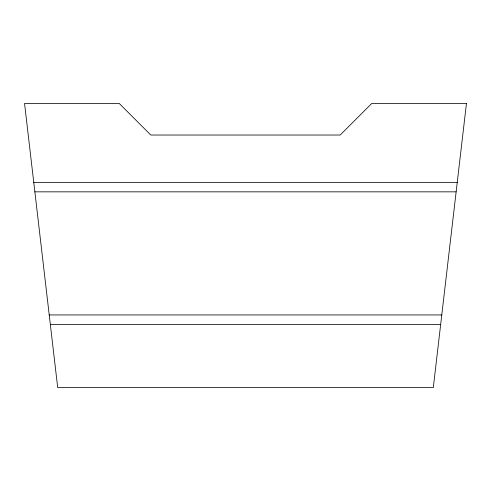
<?xml version="1.0" encoding="UTF-8"?>
<svg xmlns="http://www.w3.org/2000/svg" width="491" height="491" viewBox="0 0 491 491"><rect width="100%" height="100%" fill="white"/><g stroke="black" fill="none" stroke-linecap="round" stroke-linejoin="round"><path stroke-width="0.74" d="M33.756 182.37L457.244 182.37M34.861 191.84L456.139 191.84M49.223 314.94L441.777 314.94M50.328 324.41L440.673 324.41M466.45 103.46L433.308 387.54L57.693 387.54L24.55 103.46L119.245 103.46L150.805 135.025L340.195 135.025L371.755 103.46L466.45 103.46"/></g></svg>
